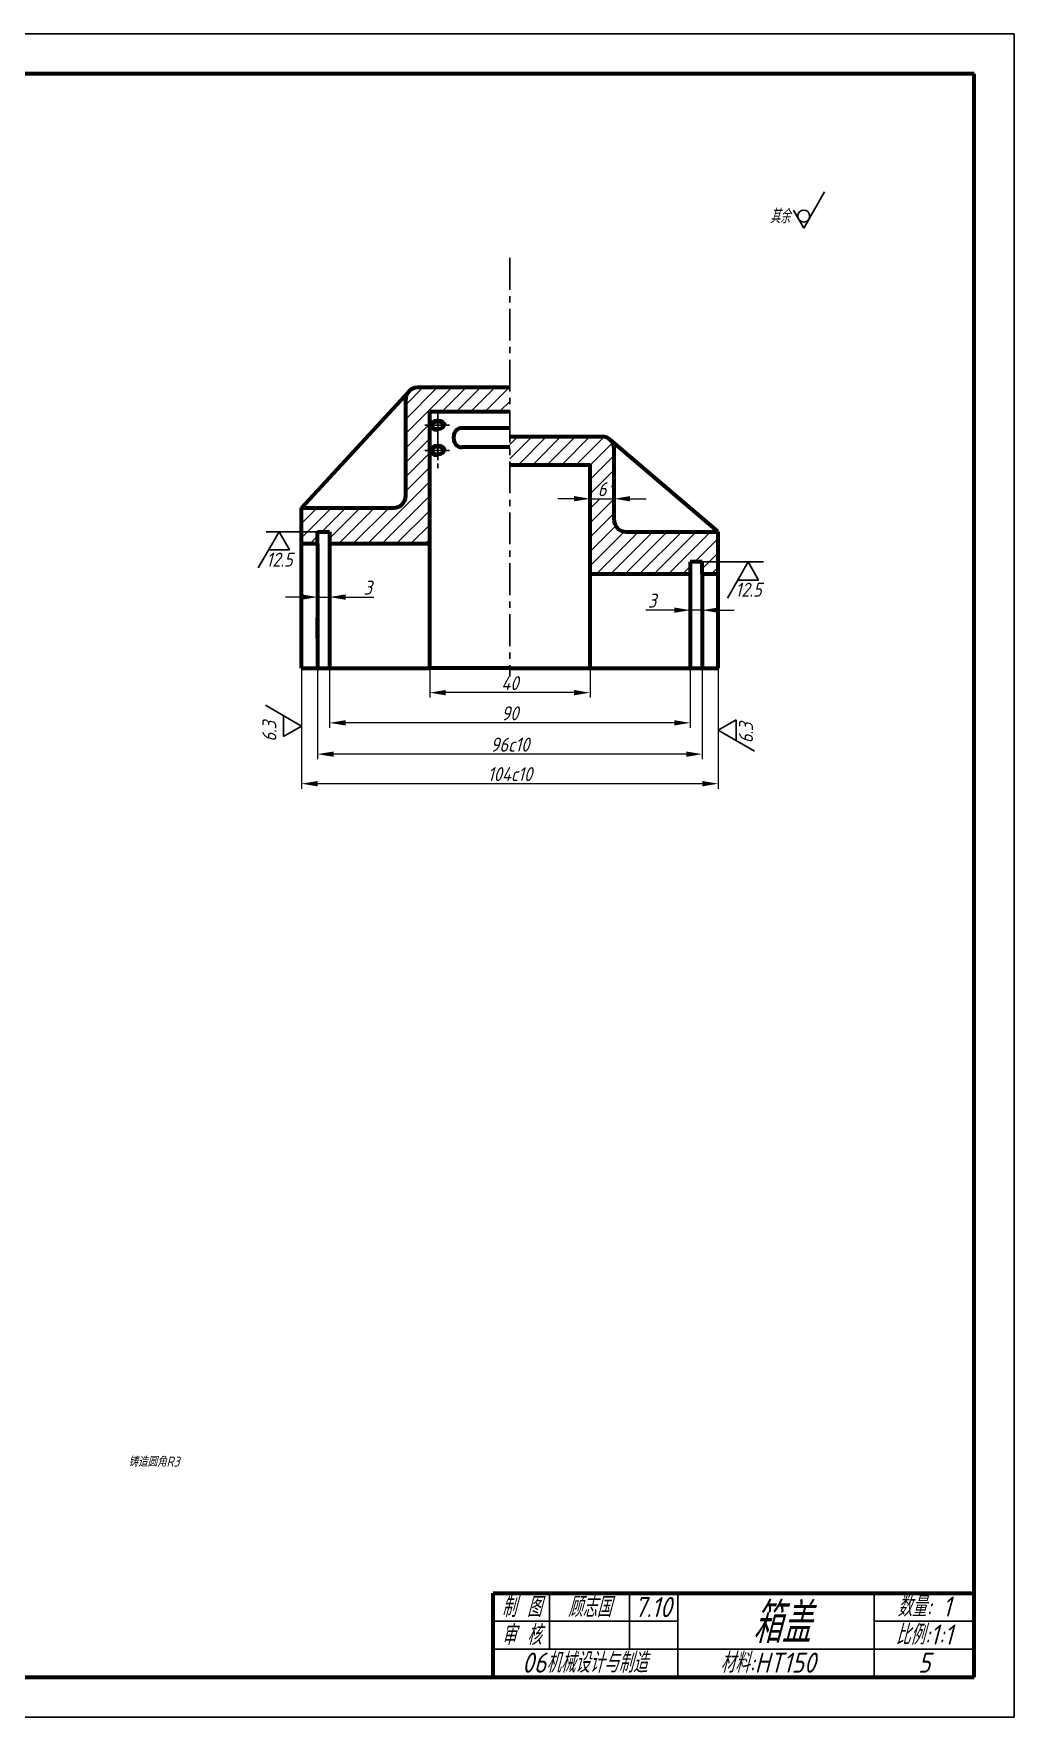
# Model space of a CAD drawing. Header units: millimetres. Extents: x 14 to 608, y -47 to 373.
# Drawn here: x 362.8 to 607.5, y -46.9 to 373.1 of the extents above; entities that cross this region are included whole.
import ezdxf

# ---------------------------------------------------------------- set-up
doc = ezdxf.new("R2010")
doc.units = ezdxf.units.MM
doc.header["$LTSCALE"] = 0.125
doc.linetypes.add('CENTERX2', pattern=[101.6, 63.5, -12.7, 12.7, -12.7])
for name, color, linetype, lineweight in [('文字', 6, 'Continuous', 30), ('标注线', 5, 'Continuous', 30), ('点划线', 3, 'CENTERX2', 30), ('粗实线', 7, 'Continuous', 70), ('细实线', 2, 'Continuous', 30)]:
    doc.layers.add(name, color=color, linetype=linetype, lineweight=lineweight)
doc.styles.add('样式 1', font='gbeitc.shx', dxfattribs={"bigfont": 'gbcbig.shx'})
doc.dimstyles.new('ISO-25', dxfattribs={"dimtxt": 3.5, "dimasz": 4, "dimexe": 1.25, "dimexo": 0, "dimtad": 1, "dimtoh": 1, "dimdsep": 46, "dimtxsty": '样式 1', "dimcen": 2.5, "dimadec": 0, "dimazin": 0, "dimtfac": 1, "dimtmove": 0, "dimatfit": 3, "dimfxl": 0, "dimtolj": 1, "dimarcsym": 0})

# ---------------------------------------------------------------- blocks, each defined once
blk = doc.blocks.new('*D26')
at = {"layer": 'Defpoints', "color": 0}
for p in [(501.65, 258.29), (507.65, 258.29), (507.65, 257.1)]:
    blk.add_point(p, dxfattribs=at)
at = {"layer": '标注线', "color": 0, "lineweight": -2}
for p, q in [((497.65, 257.1), (493.65, 257.1)), ((501.65, 258.29), (501.65, 255.85)), ((501.65, 257.1), (507.65, 257.1)), ((507.65, 258.29), (507.65, 255.85)), ((511.65, 257.1), (515.65, 257.1))]:
    blk.add_line(p, q, dxfattribs=at)
at = {"layer": '标注线', "color": 0}
for points in [[(497.65, 257.77), (497.65, 256.44), (501.65, 257.1)], [(511.65, 257.77), (511.65, 256.44), (507.65, 257.1)]]:
    blk.add_solid(points, dxfattribs=at)
at = {"layer": '标注线', "color": 0, "insert": (504.65, 259.48), "char_height": 3.5, "attachment_point": 5, "style": '样式 1'}
blk.add_mtext('\\A1;6', dxfattribs=at)
blk = doc.blocks.new('*D27')
at = {"layer": 'Defpoints', "color": 0}
for p in [(461.65, 214.83), (501.65, 214.83), (461.65, 208.73)]:
    blk.add_point(p, dxfattribs=at)
at = {"layer": '标注线', "color": 0, "lineweight": -2}
for p, q in [((461.65, 214.83), (461.65, 207.48)), ((501.65, 214.83), (501.65, 207.48)), ((497.65, 208.73), (465.65, 208.73))]:
    blk.add_line(p, q, dxfattribs=at)
at = {"layer": '标注线', "color": 0}
for points in [[(465.65, 209.39), (465.65, 208.06), (461.65, 208.73)], [(497.65, 209.39), (497.65, 208.06), (501.65, 208.73)]]:
    blk.add_solid(points, dxfattribs=at)
at = {"layer": '标注线', "color": 0, "insert": (481.65, 211.1), "char_height": 3.5, "attachment_point": 5, "style": '样式 1'}
blk.add_mtext('\\A1;40', dxfattribs=at)
blk = doc.blocks.new('*D28')
at = {"layer": 'Defpoints', "color": 0}
for p in [(433.65, 214.83), (529.65, 214.83), (433.65, 193.39)]:
    blk.add_point(p, dxfattribs=at)
at = {"layer": '标注线', "color": 0, "lineweight": -2}
for p, q in [((433.65, 214.83), (433.65, 192.14)), ((529.65, 214.83), (529.65, 192.14)), ((525.65, 193.39), (437.65, 193.39))]:
    blk.add_line(p, q, dxfattribs=at)
at = {"layer": '标注线', "color": 0}
for points in [[(437.65, 194.05), (437.65, 192.72), (433.65, 193.39)], [(525.65, 194.05), (525.65, 192.72), (529.65, 193.39)]]:
    blk.add_solid(points, dxfattribs=at)
at = {"layer": '标注线', "color": 0, "insert": (481.65, 195.76), "char_height": 3.5, "attachment_point": 5, "style": '样式 1'}
blk.add_mtext('\\A1;96c10', dxfattribs=at)
blk = doc.blocks.new('*D29')
at = {"layer": 'Defpoints', "color": 0}
for p in [(436.65, 214.83), (526.65, 214.83), (436.65, 201.2)]:
    blk.add_point(p, dxfattribs=at)
at = {"layer": '标注线', "color": 0, "lineweight": -2}
for p, q in [((436.65, 214.83), (436.65, 199.95)), ((526.65, 214.83), (526.65, 199.95)), ((522.65, 201.2), (440.65, 201.2))]:
    blk.add_line(p, q, dxfattribs=at)
at = {"layer": '标注线', "color": 0}
for points in [[(440.65, 201.86), (440.65, 200.53), (436.65, 201.2)], [(522.65, 201.86), (522.65, 200.53), (526.65, 201.2)]]:
    blk.add_solid(points, dxfattribs=at)
at = {"layer": '标注线', "color": 0, "insert": (481.65, 203.57), "char_height": 3.5, "attachment_point": 5, "style": '样式 1'}
blk.add_mtext('\\A1;90', dxfattribs=at)
blk = doc.blocks.new('*D30')
at = {"layer": 'Defpoints', "color": 0}
for p in [(429.65, 214.83), (533.65, 214.83), (429.65, 186.02)]:
    blk.add_point(p, dxfattribs=at)
at = {"layer": '标注线', "color": 0, "lineweight": -2}
for p, q in [((429.65, 214.83), (429.65, 184.77)), ((533.65, 214.83), (533.65, 184.77)), ((529.65, 186.02), (433.65, 186.02))]:
    blk.add_line(p, q, dxfattribs=at)
at = {"layer": '标注线', "color": 0}
for points in [[(433.65, 186.69), (433.65, 185.35), (429.65, 186.02)], [(529.65, 186.69), (529.65, 185.35), (533.65, 186.02)]]:
    blk.add_solid(points, dxfattribs=at)
at = {"layer": '标注线', "color": 0, "insert": (481.65, 188.4), "char_height": 3.5, "attachment_point": 5, "style": '样式 1'}
blk.add_mtext('\\A1;104c10', dxfattribs=at)
blk = doc.blocks.new('*D31')
at = {"layer": 'Defpoints', "color": 0}
for p in [(526.65, 229.31), (526.65, 229.31), (529.65, 229.31)]:
    blk.add_point(p, dxfattribs=at)
at = {"layer": '标注线', "color": 0, "lineweight": -2}
for p, q in [((522.65, 229.31), (515.57, 229.31)), ((526.65, 229.31), (526.65, 230.56)), ((529.65, 229.31), (526.65, 229.31)), ((529.65, 229.31), (529.65, 230.56)), ((533.65, 229.31), (537.65, 229.31))]:
    blk.add_line(p, q, dxfattribs=at)
at = {"layer": '标注线', "color": 0}
for points in [[(522.65, 229.97), (522.65, 228.64), (526.65, 229.31)], [(533.65, 229.97), (533.65, 228.64), (529.65, 229.31)]]:
    blk.add_solid(points, dxfattribs=at)
at = {"layer": '标注线', "color": 0, "insert": (517.11, 231.68), "char_height": 3.5, "attachment_point": 5, "style": '样式 1'}
blk.add_mtext('\\A1;3', dxfattribs=at)
blk = doc.blocks.new('*D32')
at = {"layer": 'Defpoints', "color": 0}
for p in [(433.65, 232.57), (436.65, 232.57), (436.65, 232.57)]:
    blk.add_point(p, dxfattribs=at)
at = {"layer": '标注线', "color": 0, "lineweight": -2}
for p, q in [((429.65, 232.57), (425.65, 232.57)), ((433.65, 232.57), (433.65, 233.82)), ((433.65, 232.57), (436.65, 232.57)), ((436.65, 232.57), (436.65, 233.82)), ((440.65, 232.57), (447.72, 232.57))]:
    blk.add_line(p, q, dxfattribs=at)
at = {"layer": '标注线', "color": 0}
for points in [[(429.65, 233.24), (429.65, 231.9), (433.65, 232.57)], [(440.65, 233.24), (440.65, 231.9), (436.65, 232.57)]]:
    blk.add_solid(points, dxfattribs=at)
at = {"layer": '标注线', "color": 0, "insert": (446.18, 234.94), "char_height": 3.5, "attachment_point": 5, "style": '样式 1'}
blk.add_mtext('\\A1;3', dxfattribs=at)
blk = doc.blocks.new('新块4')
at = {"layer": '标注线'}
for p, q in [((0, 0), (-9, 5.2)), ((-4.5, 2.6), (-4.5, -2.6)), ((-4.5, -2.6), (0, 0))]:
    blk.add_line(p, q, dxfattribs=at)
at = {"layer": '标注线', "style": '样式 1'}
blk.add_attdef('CCD', (-6.26, -3.88), '', height=3.5, rotation=90, dxfattribs=at)
blk = doc.blocks.new('新块2')
at = {"layer": '标注线'}
for p, q in [((4.5, 2.6), (0, 0)), ((0, 0), (9, -5.2)), ((4.5, -2.6), (4.5, 2.6))]:
    blk.add_line(p, q, dxfattribs=at)
at = {"layer": '标注线', "style": '样式 1'}
blk.add_attdef('CCD', (8.67, -3.21), '', height=3.5, rotation=90, dxfattribs=at)
blk = doc.blocks.new('新块1')
at = {"layer": '标注线'}
for p, q in [((0, 0), (-5.2, -9)), ((2.6, -4.5), (0, 0)), ((-2.6, -4.5), (2.6, -4.5))]:
    blk.add_line(p, q, dxfattribs=at)
at = {"layer": '标注线', "style": '样式 1'}
blk.add_attdef('CCD', (-3.21, -8.67), '', height=3.5, dxfattribs=at)

msp = doc.modelspace()

# ---------------------------------------------------------------- linework, layer by layer
at = {"layer": '标注线'}
for p, q in [((554.974, 324.626), (560.171, 333.626)), ((552.376, 329.126), (554.974, 324.626)), ((433.645, 248.83), (420.829, 248.83)), ((529.645, 241.33), (544.897, 241.33))]:
    msp.add_line(p, q, dxfattribs=at)
msp.add_circle((554.974, 327.626), 1.5, dxfattribs=at)
at = {"layer": '点划线'}
for p, q in [((481.645, 317.193), (481.645, 212.852)), ((463.645, 273.024), (463.645, 278.971)), ((460.404, 275.427), (466.582, 275.427)), ((463.645, 275.427), (463.645, 264.707)), ((460.404, 269.127), (466.582, 269.127)), ((463.645, 266.725), (463.645, 272.672))]:
    msp.add_line(p, q, dxfattribs=at)
at = {"layer": '粗实线'}
for p, q in [((597.517, 363.118), (38.517, 363.118)), ((597.517, -36.882), (597.517, 363.118)), ((429.645, 254.83), (456.441, 283.865)), ((455.645, 257.83), (455.645, 281.83)), ((481.645, 284.83), (458.645, 284.83)), ((461.645, 214.83), (461.645, 278.83)), ((461.645, 278.83), (481.645, 278.83)), ((481.645, 274.732), (469.645, 274.732)), ((467.645, 271.943), (467.645, 272.732)), ((481.645, 269.943), (469.645, 269.943)), ((481.645, 272.595), (504.645, 272.595)), ((533.645, 248.83), (506.591, 271.879)), ((507.645, 251.83), (507.645, 269.595)), ((481.645, 265.595), (501.645, 265.595)), ((501.645, 214.83), (501.645, 265.595)), ((429.645, 214.83), (429.645, 254.83)), ((429.645, 254.83), (452.645, 254.83)), ((433.645, 248.83), (436.645, 248.83)), ((433.645, 245.83), (433.645, 248.83)), ((436.645, 248.83), (436.645, 245.83)), ((510.645, 248.83), (533.645, 248.83)), ((533.645, 214.83), (533.645, 248.83)), ((433.645, 245.83), (429.645, 245.83)), ((433.645, 245.83), (433.645, 214.83)), ((436.645, 245.83), (436.645, 214.83)), ((461.645, 245.83), (436.645, 245.83)), ((529.645, 241.33), (526.645, 241.33)), ((526.645, 241.33), (526.645, 238.33)), ((529.645, 238.33), (529.645, 241.33)), ((501.645, 238.33), (526.645, 238.33)), ((526.645, 238.33), (526.645, 214.83)), ((529.645, 238.33), (533.645, 238.33)), ((529.645, 238.33), (529.645, 214.83)), ((433.645, 222.33), (433.645, 227.392)), ((429.645, 214.83), (461.645, 214.83)), ((481.645, 214.83), (461.645, 214.83)), ((481.645, 214.83), (501.645, 214.83)), ((501.645, 214.83), (533.645, 214.83)), ((477.517, -15.882), (597.517, -15.882)), ((477.517, -36.882), (477.517, -15.882)), ((572.517, -15.882), (597.517, -15.882)), ((572.517, -15.882), (572.517, -15.882)), ((38.517, -36.882), (597.517, -36.882))]:
    msp.add_line(p, q, dxfattribs=at)
for centre, radius, start, end in [((458.645, 281.83), 3, 90, 180), ((469.645, 272.732), 2, 90, 180), ((469.645, 271.943), 2, 180, 270), ((504.645, 269.595), 3, 0, 90), ((452.645, 257.83), 3, 270, 0), ((510.645, 251.83), 3, 180, 270)]:
    msp.add_arc(centre, radius, start, end, dxfattribs=at)
for points in [[(462.145, 275.427), (462.145, 275.308), (462.178, 275.187), (462.327, 274.941), (462.446, 274.818), (462.766, 274.609), (462.966, 274.525), (463.404, 274.428), (463.642, 274.414), (464.099, 274.462), (464.318, 274.524), (464.689, 274.701), (464.839, 274.816), (465.049, 275.057), (465.109, 275.182), (465.157, 275.422), (465.147, 275.539), (465.055, 275.782), (464.968, 275.909), (464.706, 276.14), (464.53, 276.242), (464.123, 276.385), (463.893, 276.425), (463.43, 276.428), (463.198, 276.392), (462.786, 276.255), (462.607, 276.154), (462.337, 275.926), (462.246, 275.8), (462.161, 275.593), (462.145, 275.509), (462.145, 275.427)], [(462.145, 269.127), (462.145, 269.009), (462.178, 268.888), (462.327, 268.642), (462.446, 268.519), (462.766, 268.31), (462.966, 268.226), (463.404, 268.129), (463.642, 268.115), (464.099, 268.163), (464.318, 268.225), (464.689, 268.402), (464.839, 268.516), (465.049, 268.758), (465.109, 268.883), (465.157, 269.123), (465.147, 269.24), (465.055, 269.483), (464.968, 269.61), (464.706, 269.841), (464.53, 269.943), (464.123, 270.086), (463.893, 270.126), (463.43, 270.129), (463.198, 270.093), (462.786, 269.956), (462.607, 269.855), (462.337, 269.627), (462.246, 269.5), (462.161, 269.293), (462.145, 269.21), (462.145, 269.127)]]:
    msp.add_open_spline(points, degree=3, knots=[0, 0, 0, 0, 0.4275033, 0.4275033, 0.8550066, 0.8550066, 1.2825099, 1.2825099, 1.7100132, 1.7100132, 2.1375165, 2.1375165, 2.5650198, 2.5650198, 2.9925231, 2.9925231, 3.4200264, 3.4200264, 3.8475297, 3.8475297, 4.275033, 4.275033, 4.7025364, 4.7025364, 5.1300397, 5.1300397, 5.557543, 5.557543, 5.9850463, 5.9850463, 6.2831853, 6.2831853, 6.2831853, 6.2831853], dxfattribs=at)
at = {"layer": '细实线'}
for p, q in [((607.517, 373.118), (13.517, 373.118)), ((607.517, -46.882), (607.517, 373.118)), ((455.645, 280.536), (459.939, 284.83)), ((455.645, 276.944), (463.531, 284.83)), ((455.645, 273.352), (467.123, 284.83)), ((464.715, 278.83), (470.715, 284.83)), ((468.307, 278.83), (474.307, 284.83)), ((471.9, 278.83), (477.9, 284.83)), ((475.492, 278.83), (481.492, 284.83)), ((479.084, 278.83), (481.645, 281.392)), ((455.645, 269.76), (461.645, 275.76)), ((455.645, 266.168), (461.645, 272.168)), ((481.645, 270.615), (483.625, 272.595)), ((481.645, 267.023), (487.217, 272.595)), ((483.809, 265.595), (490.809, 272.595)), ((487.401, 265.595), (494.401, 272.595)), ((490.993, 265.595), (497.993, 272.595)), ((494.585, 265.595), (501.585, 272.595)), ((498.178, 265.595), (505.137, 272.554)), ((501.645, 265.47), (507.253, 271.078)), ((455.645, 262.576), (461.645, 268.576)), ((455.645, 258.984), (461.645, 264.984)), ((501.645, 261.878), (507.645, 267.878)), ((446.084, 245.83), (461.645, 261.392)), ((501.645, 258.286), (507.645, 264.286)), ((507.005, 260.053), (507.645, 260.694)), ((449.676, 245.83), (461.645, 257.799)), ((501.645, 254.694), (504.053, 257.102)), ((501.645, 251.102), (507.645, 257.102)), ((429.645, 254.536), (429.939, 254.83)), ((429.645, 250.944), (433.531, 254.83)), ((429.645, 247.352), (437.123, 254.83)), ((434.715, 248.83), (440.715, 254.83)), ((436.645, 247.168), (444.307, 254.83)), ((438.9, 245.83), (447.9, 254.83)), ((442.492, 245.83), (451.492, 254.83)), ((453.268, 245.83), (461.645, 254.207)), ((501.645, 247.51), (507.645, 253.51)), ((456.86, 245.83), (461.645, 250.615)), ((501.645, 243.918), (508.051, 250.324)), ((501.645, 240.326), (510.185, 248.866)), ((503.242, 238.33), (513.742, 248.83)), ((506.834, 238.33), (517.334, 248.83)), ((510.426, 238.33), (520.926, 248.83)), ((514.018, 238.33), (524.518, 248.83)), ((517.61, 238.33), (528.11, 248.83)), ((521.202, 238.33), (531.702, 248.83)), ((431.715, 245.83), (433.645, 247.76)), ((460.452, 245.83), (461.645, 247.023)), ((527.794, 241.33), (533.645, 247.181)), ((524.794, 238.33), (526.645, 240.181)), ((529.645, 239.589), (533.645, 243.589)), ((531.978, 238.33), (533.645, 239.997)), ((491.517, -15.882), (491.517, -29.882)), ((511.517, -15.882), (511.517, -29.882)), ((523.517, -15.882), (523.517, -36.882)), ((572.517, -15.882), (572.517, -36.882)), ((477.517, -22.882), (523.517, -22.882)), ((572.517, -22.882), (597.517, -22.882)), ((597.517, -29.882), (477.517, -29.882)), ((13.517, -46.882), (607.517, -46.882))]:
    msp.add_line(p, q, dxfattribs=at)
for centre in [(463.645, 275.427), (463.645, 269.127)]:
    msp.add_ellipse(centre, major_axis=(-2, 0), ratio=0.75, start_param=3.1415927, end_param=7.8539816, dxfattribs=at)

# ---------------------------------------------------------------- block references
at = {"layer": '标注线'}
for name, p, values in [('新块1', (424.062, 248.83), {'CCD': '12.5'}), ('新块1', (541.106, 241.33), {'CCD': '12.5'}), ('新块2', (533.645, 199.334), {'CCD': '6.3'})]:
    msp.add_blockref(name, p, dxfattribs=at).add_auto_attribs(values)
at = {"layer": '粗实线'}
msp.add_blockref('新块4', (429.645, 200.38), dxfattribs=at).add_auto_attribs({'CCD': '6.3'})

# ---------------------------------------------------------------- texts
at = {"layer": '文字', "char_height": 5, "attachment_point": 5, "style": '样式 1'}
for s, insert, width in [('制 图', (484.517, -19.382), 14), ('顾志国', (501.498, -19.382), 14), ('数量: 1', (585.017, -19.247), 25), ('7.10', (517.359, -19.382), 14), ('审 核', (484.517, -26.382), 14), ('比例:1:1', (585.017, -26.247), 25), ('06机械设计与制造', (500.291, -33.247), 36.19019), ('材料:HT150', (546.05, -33.247), 25), ('5', (585.017, -33.247), 25)]:
    msp.add_mtext(s, dxfattribs=dict(at, insert=insert, width=width))
at = {"layer": '文字', "insert": (549.34, -23.337), "char_height": 10, "attachment_point": 5, "style": '样式 1'}
msp.add_mtext('箱盖', dxfattribs=at)
at = {"layer": '标注线', "attachment_point": 1, "style": '样式 1'}
for s, insert, char_height, width in [('其余', (546.52, 329.319), 3.5, 18.1623), ('铸造圆角R3', (386.464, 18.164), 2.5, 38.1653)]:
    msp.add_mtext(s, dxfattribs=dict(at, insert=insert, char_height=char_height, width=width))

# ---------------------------------------------------------------- dimensions: what is measured, and where the dimension line sits
at = {"layer": '标注线'}
for base, p1, p2, picture, middle in [((507.645, 257.102), (501.645, 258.286), (507.645, 258.286), '*D26', (504.645, 259.477)), ((436.645, 232.569), (433.645, 232.569), (436.645, 232.569), '*D32', (446.182, 234.944)), ((526.645, 229.307), (529.645, 229.307), (526.645, 229.307), '*D31', (517.109, 231.682)), ((436.645, 201.198), (526.645, 214.83), (436.645, 214.83), '*D29', (481.645, 203.573)), ((461.645, 208.727), (501.645, 214.83), (461.645, 214.83), '*D27', (481.645, 211.102))]:
    dim = msp.add_linear_dim(base=base, p1=p1, p2=p2, dimstyle='ISO-25', dxfattribs=at)
    dim.commit()
    dim.dimension.update_dxf_attribs({"geometry": picture, "text_midpoint": middle})
for base, p1, p2, picture, middle in [((429.645, 186.022), (533.645, 214.83), (429.645, 214.83), '*D30', (481.645, 188.397)), ((433.645, 193.387), (529.645, 214.83), (433.645, 214.83), '*D28', (481.645, 195.762))]:
    dim = msp.add_linear_dim(base=base, p1=p1, p2=p2, text='<>c10', dimstyle='ISO-25', dxfattribs=at)
    dim.commit()
    dim.dimension.update_dxf_attribs({"geometry": picture, "text_midpoint": middle})

doc.saveas('drawing.dxf')
